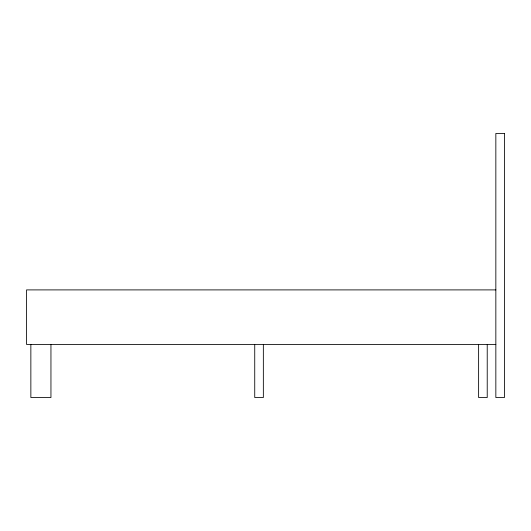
<?xml version="1.0" encoding="UTF-8"?>
<svg xmlns="http://www.w3.org/2000/svg" width="531" height="531" viewBox="0 0 531 531"><rect width="100%" height="100%" fill="white"/><g stroke="black" fill="none" stroke-linecap="round" stroke-linejoin="round"><path stroke-width="0.8" d="M495.841 289.899L26.55 289.899L26.55 344.433L495.841 344.433M487.226 344.719L487.226 397.533L478.617 397.533L478.617 344.719M263.349 344.719L263.349 397.533L254.734 397.533L254.734 344.719M50.949 344.433L50.949 397.533L30.858 397.533L30.858 344.433M504.45 133.467L495.841 133.467L495.841 397.533L504.45 397.533L504.45 133.467"/></g></svg>
